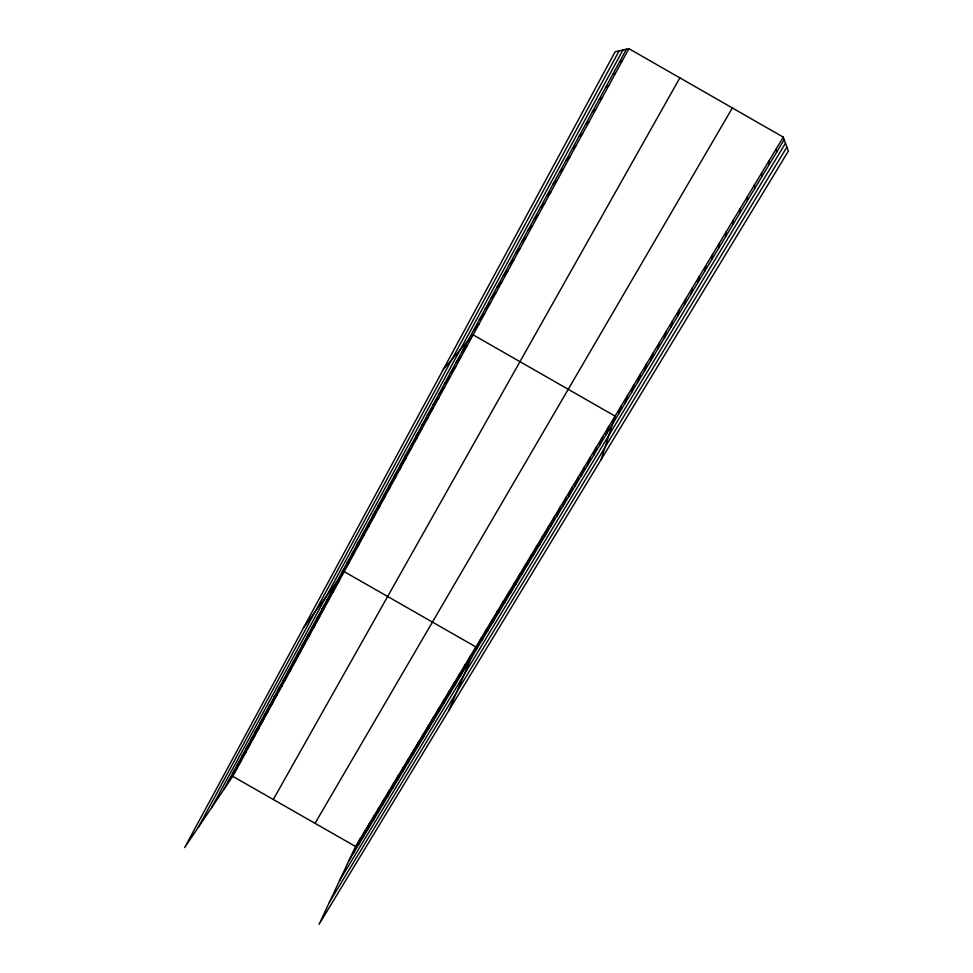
<?xml version="1.0" encoding="UTF-8"?>
<svg xmlns="http://www.w3.org/2000/svg" width="973" height="973" viewBox="0 0 973 973"><rect width="100%" height="100%" fill="white"/><g stroke="black" fill="none" stroke-linecap="round" stroke-linejoin="round"><path stroke-width="1.46" d="M740.246 212.479L740.271 208.477M733.107 224.313L733.277 220.08M726.004 236.074L726.332 231.61M718.962 247.738L719.424 243.055M711.956 259.341L712.577 254.415M705.011 270.847L705.766 265.714M698.103 282.279L699.003 276.928M691.256 293.639L692.29 288.057M684.445 304.914L685.612 299.125M677.682 316.116L678.984 310.119M670.969 327.232L672.404 321.029M664.291 338.288L665.86 331.878M657.663 349.258L659.366 342.654M651.083 360.156L652.907 353.357M644.552 370.993L646.498 363.987M638.057 381.744L640.137 374.544M631.611 392.423L633.8 385.04M625.201 403.041L627.512 395.464M618.828 413.586L621.273 405.826M601.022 459.767L615.07 416.116L473.097 334.846L443.274 369.485M606.155 434.578L608.83 426.454M599.855 445.026L602.64 436.731M593.591 455.4L596.485 446.923M587.364 465.714L590.368 457.067M581.173 475.967L584.299 467.137M575.031 486.135L578.266 477.147M568.925 496.254L572.27 487.096M562.856 506.301L566.31 496.972M556.836 516.274L560.387 506.787M550.852 526.198L554.501 516.554M544.904 536.05L548.663 526.247M538.993 545.841L542.849 535.88M533.119 555.559L537.072 545.452M527.281 565.228L531.343 554.963M521.479 574.836L525.639 564.425M515.726 584.372L519.971 573.815M509.998 593.858L514.34 583.155M504.306 603.284L508.745 592.435M498.65 612.649L503.187 601.655M493.031 621.954L497.653 610.825M487.449 631.197L492.156 619.935M481.903 640.392L486.695 628.984M476.393 649.526L481.27 637.984M448.748 710.667L475.882 646.936L344.187 571.638L303.588 627.694M465.459 667.624L470.518 655.826M460.047 676.588L465.191 664.668M454.671 685.503L459.888 673.45M449.319 694.357L454.622 682.182M444.004 703.163L449.392 690.866M438.726 711.908L444.187 699.49M433.471 720.604L439.018 708.064M428.254 729.251L433.873 716.59M423.073 737.85L428.765 725.067M417.916 746.388L423.681 733.496M412.783 754.878L418.621 741.876M407.687 763.319L413.61 750.207M402.627 771.711L408.611 758.49M392.581 788.337L398.711 774.897M397.592 780.054L403.649 766.712M387.607 796.583L393.81 783.034M382.657 804.78L388.932 791.122M372.854 821.017L379.251 807.164M377.743 812.917L384.08 799.174M367.989 829.069L374.459 815.119M358.356 845.038L364.948 830.893M363.16 837.084L369.691 823.024M353.576 852.944L360.241 838.702M783.289 137.144L355.546 846.474L319.047 924.35L788.373 151.083L783.289 137.144L628.899 48.65L615.155 51.788L184.627 847.592L232.754 776.332L628.899 48.65M198.224 827.451L619.108 50.888M211.555 807.712L622.927 50.012M223.887 789.456L626.417 49.222M273.279 799.49L679.859 77.864M315.033 823.34L732.353 107.954M348.833 860.813L784.202 139.662M339.48 880.772L785.503 143.201M329.361 902.348L786.914 147.069M232.693 773.255L241.462 760.339M228.278 781.38L237.096 768.366M241.608 756.872L250.268 744.163M237.144 765.094L245.853 752.275M246.096 748.614L254.707 736.014M255.169 731.939L263.659 719.558M250.62 740.295L259.171 727.804M259.742 723.523L268.183 711.251M264.34 715.07L272.72 702.907M273.62 697.994L281.89 686.062M268.974 706.556L277.293 694.515M278.302 689.383L286.512 677.573M283.021 680.723L291.17 669.035M287.753 672.002L295.841 660.436M292.52 663.233L300.548 651.788M302.141 645.549L310.046 634.347M297.324 654.415L305.291 643.092M307.006 636.622L314.838 625.554M311.883 627.634L319.655 616.7M316.797 618.597L324.508 607.797M321.747 609.512L329.385 598.833M326.721 600.365L334.286 589.82M331.72 591.158L339.224 580.759M341.827 572.586L349.185 562.455M346.923 563.209L354.208 553.223M352.044 553.771L359.268 543.931M357.213 544.284L364.352 534.591M362.406 534.724L369.472 525.189M367.636 525.116L374.629 515.726M372.89 515.447L379.811 506.203M378.181 505.717L385.028 496.631M383.508 495.914L390.27 486.986M388.872 486.062L395.549 477.293M394.272 476.138L400.864 467.526M399.696 466.152L406.215 457.711M405.157 456.106L411.591 447.823M410.655 445.987L417.003 437.874M416.201 435.807L422.452 427.865M421.771 425.566L427.938 417.794M427.378 415.252L433.459 407.663M433.021 404.877L439.005 397.458M438.701 394.43L444.6 387.193M444.418 383.909L450.219 376.855M450.171 373.328L455.887 366.456M455.972 362.674L461.591 355.984M461.798 351.946L467.32 345.451M473.523 330.394L478.838 324.289M479.397 319.582L484.627 313.659M485.32 308.684L490.453 302.968M491.292 297.714L496.315 292.204M497.288 286.67L502.214 281.367M503.333 275.566L508.149 270.458M509.426 264.376L514.121 259.475M515.544 253.102L520.141 248.431M521.71 241.766L526.198 237.303M527.925 230.346L532.292 226.101M534.177 218.852L538.434 214.826M540.477 207.273L544.612 203.479M546.814 195.622L550.84 192.046M553.187 183.885L557.103 180.54M559.621 172.063L563.403 168.961M566.091 160.168L569.752 157.298M572.611 148.176L576.15 145.561M579.166 136.111L582.584 133.727M585.77 123.96L589.066 121.832M592.435 111.725L595.585 109.84M599.137 99.404L602.153 97.774M605.875 86.986L608.77 85.624M612.674 74.483L615.435 73.389M619.521 61.895L622.148 61.056M232.754 776.332L355.546 846.474M775.992 149.246L776.746 152.019M768.755 161.263L769.351 164.279M761.555 173.182L761.993 176.454M754.416 185.028L754.695 188.543M747.325 196.801L747.446 200.56"/></g></svg>
